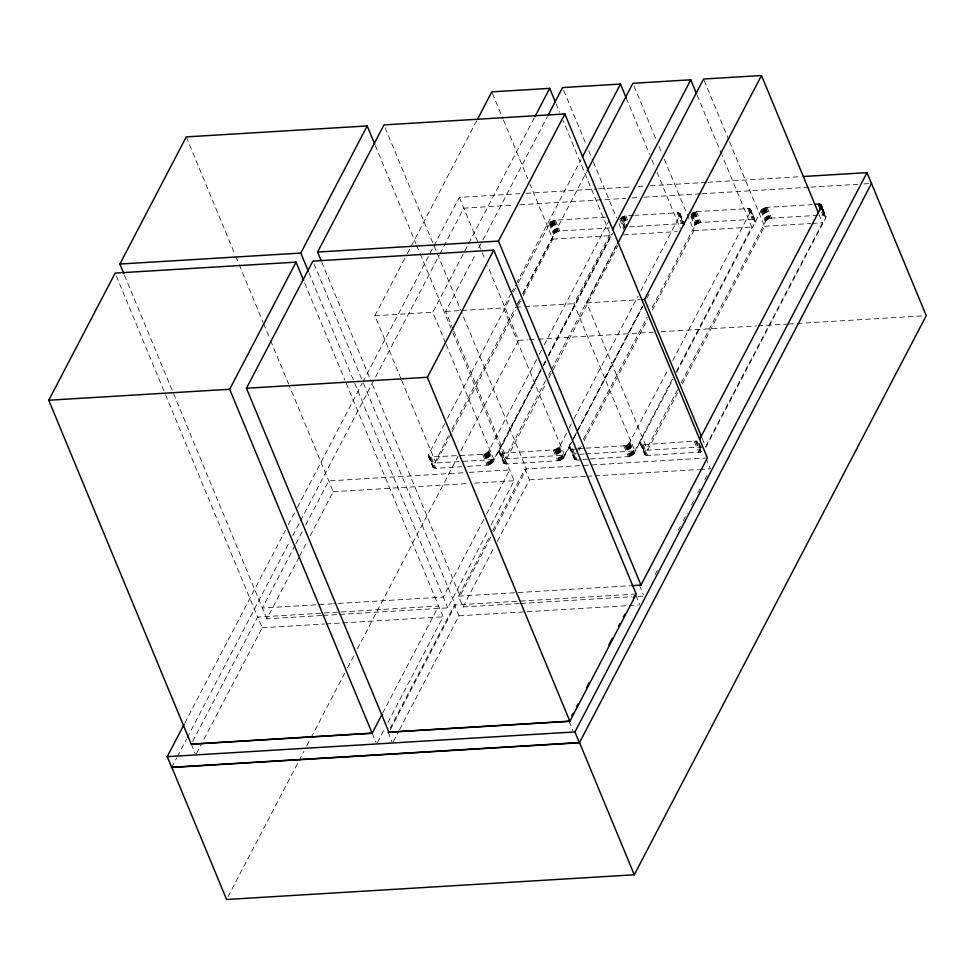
<?xml version="1.0" encoding="UTF-8"?>
<svg xmlns="http://www.w3.org/2000/svg" width="975" height="975" viewBox="0 0 975 975"><rect width="100%" height="100%" fill="white"/><g stroke="black" fill="none" stroke-linecap="round" stroke-linejoin="round"><path stroke-width="0.73" stroke-dasharray="4.88 3.66" d="M536.518 359.641L488.828 450.962L486.891 452.948L482.662 454.399L428.976 457.019L428.525 454.618L444.649 423.723M566.426 433.253L559.406 446.684L555.092 449.78L501.967 453.229L498.883 451.888L542.587 367.075M577.066 448.683C571.374 450.621 566.048 447.744 571.801 442.028M701.366 451.815L696.893 441.005L643.134 444.673L640.733 444.186L639.99 442.979L640.283 441.785L646.011 455.349L647.607 455.483L700.745 452.034L701.976 451.559L697.503 440.749M750.701 209.54L750.616 211.404L755.101 222.215L755.32 220.667L750.701 209.54L748.873 208.553L696.479 211.624L692.25 213.074L696.735 223.884L694.797 225.871L650.618 310.477M705.754 447.598L825.679 217.937L825.91 216.389L822.4 207.955M640.758 290.891L680.331 214.488L679.209 213.074L677.186 212.794L634.944 215.353M401.042 378.848L374.9 315.729L406.587 255.036M407.294 253.683L477.007 120.181M184.836 722.963L285.468 530.242M288.283 524.842L294.621 512.716M297.436 507.329L362.176 383.333M362.883 381.993L433.253 247.223M433.96 245.871L459.298 197.352L519.919 193.684M171.722 767.459L176.731 757.855M177.353 756.673L186.578 738.989M187.2 737.807L290.002 540.942M292.768 535.653L299.849 522.076M300.507 520.833L439.152 255.316M439.847 253.988L463.771 208.163L513.788 205.128M192.636 741.561L257.692 616.968L262.178 627.778L202.776 741.536M295.206 545.135L262.36 608.034L332.292 603.805M295.913 543.794L302.896 530.412M305.687 525.062L328.758 480.894L467.098 472.509M196.475 753.59L202.069 742.877M321.567 615.53L266.833 618.845L298.984 557.286M299.691 555.945L307.369 541.222M310.172 535.872L333.231 491.705L289.209 385.418M445.587 343.078L432.815 312.219L468.024 244.786M468.719 243.433L534.215 118.012M453.204 329.672L445.648 311.439L475.934 253.451M478.749 248.052L482.272 241.312M482.978 239.96L547.06 117.232M453.789 331.073L506.659 458.725L564.574 455.215L503.575 307.929L510.607 294.438M511.314 293.085L515.543 285.005M516.25 283.652L581.039 159.583M447.452 418.36L510.571 297.485M513.374 292.11L515.482 288.088M518.286 282.713L550.582 221.995L555.311 220.179L606.596 217.072M448.427 435.886L432.778 466.976L435.849 468.317L461.492 466.769M451.937 429.171L515.751 306.954M516.457 305.614L519.955 298.898M522.771 293.524L555.055 232.806L559.784 230.99L609.558 227.967M518.078 303.127L520.187 299.081M523.002 293.682L586.389 172.319M541.003 369.147L493.813 459.505L435.898 463.015L451.401 433.339M452.095 431.998L515.482 310.623M518.298 305.224L520.406 301.178M523.222 295.778L552.801 239.143L530.144 184.433M227.979 896.793L298.338 762.072M299.033 760.719L303.956 751.286M306.772 745.899L310.294 739.16M311.001 737.819L344.76 673.152M347.575 667.753L354.62 654.286M357.423 648.899L458.031 456.239M460.846 450.852L518.542 340.372L487.658 265.834M539.321 354.266L541.418 350.232M544.233 344.87L609.448 219.96M585.878 453.923L634.883 450.95L573.885 303.664L611.203 232.184M543.818 363.748L545.22 361.055M548.742 354.315L610.716 235.633L563.075 120.607M543.294 365.735L547.499 357.667M548.194 356.326L612.02 234.11M467.525 466.403L488.365 465.038L492.716 462.601L540.991 370.451M543.794 365.077L545.903 361.043M548.706 355.668L612.519 233.464M545.659 380.567L503.587 461.151L503.502 463.015L506.439 464.039L559.577 460.59L563.891 457.494L573.008 440.03M548.462 375.192L550.57 371.17M551.277 369.817L616.492 244.92M819.012 214.378L822.498 222.8L705.595 446.66L647.68 450.17L586.67 302.884L616.956 244.896M506.659 458.725L546.097 383.199M548.913 377.8L552.435 371.061M553.142 369.72L617.931 245.639M382.639 713.2L438.604 605.999L257.632 617.09L164.58 392.438M483.807 519.443L443.272 597.078L333.816 603.708M486.598 514.093L509.669 469.926L468.622 472.412M377.386 742.621L385.076 727.898M387.879 722.548L443.089 616.809L345.491 381.469M339.812 614.421L447.744 607.888L488.28 530.254M491.083 524.903L514.142 480.736L451.51 329.526M519.297 603.549L463.04 606.962L458.567 596.152L490.011 535.921M492.814 530.571L524.952 468.999L705.863 458.031M390.183 728.167L454.484 605.036L635.395 594.08M390.341 729.58L455.337 605.109L362.286 380.457M490.815 537.164L460.066 596.054L370.5 379.823M493.618 531.814L526.463 468.914L461.321 311.659M463.04 606.962L494.496 546.731M497.287 541.381L529.437 479.81L524.952 468.999M393.266 741.658L398.848 730.945M399.555 729.617L458.957 615.847L454.484 605.036M569.229 427.879L571.338 423.857M574.141 418.482L637.955 296.266M564.574 455.215L570.911 443.077M573.739 437.678L576.554 432.291M577.249 430.938L642.037 306.869M572.496 440.688L576.7 432.632M577.407 431.291L642.622 306.382M646.839 298.326L648.936 294.304M573.702 438.689L577.919 430.633M578.614 429.293L642.44 307.076M576.274 452.839C570.533 458.555 575.859 461.419 581.551 459.493M576.968 451.498L579.784 446.123M583.282 439.408L647.108 317.192M579.089 450.413L581.197 446.367M584.013 440.98L647.4 319.605M652.324 310.16L693.871 230.587L664.243 159.059M586.121 448.134L623.829 445.843L629.021 443.637L667.863 369.878M672.774 360.482L750.616 211.404M634.883 450.95L672.214 379.47M676.443 371.378L751.786 227.077L722.158 155.537M590.594 458.945L628.314 456.653L633.494 454.447L673.043 379.348M676.553 372.633L761.487 209.954L767.069 207.346L812.321 204.604M677.71 389.464L644.755 452.595L644.536 454.143L646.011 455.349M681.22 382.748L765.96 220.764L771.542 218.144L822.827 215.036L825.91 216.389M647.68 450.17L677.954 392.182M682.183 384.089L764.583 226.31L729.129 140.741M655.139 574.58L657.235 570.558M678.198 530.412L680.294 526.39M683.085 521.04L687.277 513.008M691.482 504.977L693.578 500.967M697.771 492.936L699.867 488.926M704.754 479.554L706.851 475.532M633.433 215.438L624.67 216.072L621.672 217.352L626.145 228.162M696.735 223.884L700.964 222.434L752.237 219.314L755.32 220.667M629.155 226.882L681.659 223.604L677.186 212.794M525.988 193.318L597.224 188.992M598.735 188.906L632.08 186.883M638.15 186.517L644.207 186.152M650.276 185.786L706.351 182.386M707.862 182.288L800.317 176.682M519.858 204.762L625.95 198.339M632.019 197.962L638.077 197.596M644.134 197.23L700.221 193.83M701.732 193.745L809.348 187.224M810.859 187.127L857.854 184.275M863.911 183.909L871.492 183.446M552.801 239.143L610.716 235.633M623.561 234.853L677.028 231.611M693.871 230.587L751.786 227.077M764.583 226.31L810.615 223.519M812.102 223.421L822.498 222.8M374.9 315.729L432.815 312.219M445.648 311.439L460.505 310.538M461.992 310.44L503.575 307.929M515.97 307.174L523.392 306.723M524.879 306.637L573.885 303.664M586.67 302.884L640.124 299.654M518.542 340.372L527.633 339.824M529.145 339.727L536.725 339.263M538.237 339.178L653.433 332.195M661.013 331.732L756.49 325.942M758.014 325.857L786.813 324.114M788.324 324.017L795.905 323.554M797.416 323.468L923.215 315.839M578.577 448.585L584.61 448.22M579.942 454.277L584.403 454.009M583.062 459.396L589.095 459.03M333.231 491.705L468.536 483.503M474.618 483.137L514.142 480.736M529.437 479.81L585.683 476.397M587.206 476.312L593.288 475.946M594.811 475.849L698.185 469.584M699.709 469.487L710.348 468.841L706.424 459.383M458.567 596.152L630.35 585.731M323.091 615.444L338.288 614.518M520.808 603.452L631.788 596.724M637.869 596.359L643.951 595.993M262.178 627.778L324.504 624M326.028 623.903L341.226 622.988M342.749 622.891L443.089 616.809M458.957 615.847L627.705 605.621M629.228 605.536L638.345 604.975M822.62 208.638L825.959 217.132M822.437 208.772L825.228 215.536M822.62 209.93L824.862 215.329M825.679 217.937L822.888 211.185L824.423 215.183M822.254 211.027L823.936 215.073M821.706 212.343L822.827 215.036M767.069 207.346L771.542 218.144M765.838 207.517L770.323 218.327M765.217 207.687L769.689 218.498M764.595 207.907L769.068 218.717M763.973 208.163L768.458 218.973M763.388 208.467L767.873 219.277M762.84 208.796L767.313 219.607M762.328 209.162L766.813 219.972M761.877 209.552L766.35 220.362M761.487 209.954L765.96 220.764M760.902 210.783L765.375 221.593M704.145 80.425L728.557 139.34M750.47 209.247L755.369 221.41M750.165 209.003L754.65 219.814M749.799 208.796L754.272 219.607M749.361 208.65L753.846 219.46M748.873 208.553L753.358 219.363M747.764 208.516L752.237 219.314M697.174 95.221L721.573 154.135M696.479 211.624L700.964 222.434M695.26 211.794L699.733 222.605M694.627 211.965L699.112 222.775M694.005 212.184L698.478 222.995M693.396 212.44L697.868 223.251M692.811 212.745L697.283 223.555M692.311 214.793L696.223 224.25M691.287 213.83L695.772 224.64M690.897 214.232L695.37 225.042M690.873 216.413L694.797 225.871M634.03 86.117L656.687 140.814M659.015 146.433L661.915 153.441M680.111 213.817L684.73 224.945M679.88 213.525L684.365 224.335M679.587 213.281L684.231 224.335M679.209 213.074L683.694 223.884M680.038 215.682L683.95 225.14M678.783 212.928L683.256 223.738M678.295 212.83L682.768 223.641M626.279 98.085L649.521 154.196M651.848 159.803L654.749 166.822M657.077 172.429L680.318 228.54M625.901 215.902L627.571 219.948M624.67 216.072L626.352 220.131M624.049 216.243L626.279 221.654M623.415 216.462L627.339 225.92M622.806 216.718L626.73 226.176M622.221 217.023L625.024 223.775M621.16 217.717L625.645 228.528M625.182 228.918L620.709 218.108L624.792 229.32M619.734 219.338L624.207 230.149M563.721 90.37L586.377 145.08M588.705 150.686L592.763 160.509M593.348 161.911L616.59 218.022M618.918 223.628L621.818 230.648M702.11 438.25L705.595 446.66M699.209 443.15L702.012 449.902M696.272 441.224L700.745 452.034M556.103 103.777L559.589 112.198M695.638 441.395L700.123 452.205M694.419 441.565L698.892 452.376M555.311 220.179L559.784 230.99M554.092 220.35L558.565 231.16M553.459 220.521L557.932 231.331M552.837 220.74L557.31 231.55M552.228 220.996L556.701 231.806M551.643 221.301L556.116 232.111M551.082 221.63L555.567 232.44M643.134 444.673L647.607 455.483M550.582 221.995L555.055 232.806M550.119 222.385L554.604 233.196M642.025 444.637L646.498 455.447M549.729 222.788L554.202 233.598M641.099 444.393L645.572 455.203M640.002 442.589L645.206 454.996M549.144 223.616L553.617 234.427M639.99 442.979L644.902 454.752M492.375 93.259L502.832 118.511M503.417 119.913L527.816 178.827M629.996 442.406L634.469 453.217M629.411 443.235L633.896 454.045M629.021 443.637L633.494 454.447M628.558 444.027L633.043 454.837M628.058 444.393L632.531 455.203M627.51 444.722L631.983 455.532M626.913 445.027L631.398 455.837M626.303 445.283L630.788 456.093M625.682 445.502L630.155 456.312M625.06 445.673L629.533 456.483M623.829 445.843L628.314 456.653M639.478 585.183L643.39 594.64M635.956 595.433L639.868 604.89M572.544 448.951L577.029 459.761M571.435 448.914L575.908 459.725M569.692 446.062L575.421 459.627M570.509 448.671L574.994 459.481M569.412 446.867L574.616 459.274M569.4 447.257L574.324 459.03M459.298 197.352L485.331 260.203M559.406 446.684L563.891 457.494M558.833 447.513L563.306 458.323M558.431 447.915L562.916 458.725M557.98 448.305L562.453 459.115M557.468 448.671L561.953 459.481M556.92 449L561.393 459.81M556.335 449.304L560.808 460.115M555.726 449.56L560.198 460.371M555.092 449.78L559.577 460.59M554.47 449.95L558.943 460.761M553.252 450.121L557.724 460.931M385.137 127.713L460.748 310.245M375.314 145.58L416.033 243.872M416.605 245.273L419.518 252.293M420.103 253.695L450.925 328.112M501.967 453.229L506.439 464.039M500.845 453.192L505.33 464.003M499.102 450.34L504.843 463.905M499.931 452.948L504.404 463.759M498.834 451.145L504.038 463.552M498.822 451.535L503.734 463.308M446.172 344.48L493.813 459.505M488.828 450.962L493.301 461.772M488.243 451.791L492.716 462.601M487.853 452.193L492.326 463.003M487.39 452.583L491.875 463.393M486.891 452.948L491.363 463.759M486.33 453.278L490.815 464.088M485.745 453.582L490.23 464.393M485.136 453.838L489.608 464.648M484.514 454.058L488.987 464.868M483.88 454.228L488.365 465.038M482.662 454.399L487.134 465.209M568.998 721.22L572.91 730.677M401.627 380.25L435.898 463.015M431.377 457.519L435.849 468.317M430.268 457.47L434.74 468.28M428.525 454.618L434.253 468.183M429.341 457.226L433.814 468.037M428.244 455.423L433.448 467.829M428.232 455.812L433.144 467.586M321.653 261.885L369.927 378.422M314.011 263.92L361.701 379.056M308.929 272.732L447.744 607.888M304.773 283.189L344.906 380.067M186.262 136.89L235.121 254.841M235.694 256.242L238.607 263.262M239.192 264.664L263.031 322.237M263.616 323.639L270.014 339.081M270.599 340.482L288.624 384.016M388.087 732.188L391.999 741.646M372.218 733.151L376.131 742.609M124.52 275.267L266.833 618.845M116.305 275.901L163.995 391.036M191.307 744.12L195.219 753.578"/><path stroke-width="1.46" d="M382.005 714.407L372.145 733.273L191.234 744.242L48.75 400.237L115.148 273.085L296.059 262.129L303.615 280.373M123.947 273.865L119.876 264.042L186.262 136.89L367.173 125.933L374.741 144.178M372.145 733.273L229.661 389.269L296.059 262.129M308.344 271.33L300.788 253.073L367.173 125.933M246.456 388.257L312.853 261.105L493.764 250.136L636.248 594.141L569.863 721.293L388.952 732.249L246.456 388.257L427.367 377.288L493.764 250.136M321.067 260.483L317.582 252.05L383.967 124.91L564.878 113.941L707.375 457.945L640.977 585.085L631.861 585.646M477.713 118.828L491.79 91.857L549.705 88.347L555.518 102.375M871.492 183.446L579.43 742.743L171.722 767.459L167.237 756.649L184.129 724.303M534.922 116.671L549.705 88.347M547.767 115.891L562.551 87.567L620.466 84.057L626.279 98.085M640.977 585.085L498.493 241.093L564.878 113.941M582.441 156.877L620.466 84.057M587.096 170.966L632.872 83.302L690.787 79.792L696.589 93.819M612.617 229.491L690.787 79.792M617.65 243.555L703.572 79.024L761.487 75.514L818.427 212.977M701.525 436.849L644.585 299.374L761.487 75.514M571.789 715.869L573.19 713.188M576.688 706.497L578.077 703.828M586.475 687.765L589.266 682.402M608.839 644.938L612.324 638.247M618.613 626.194L620.015 623.525M623.513 616.834L624.914 614.153M633.299 598.089L634.688 595.42M579.43 742.743L574.957 731.932L867.007 172.648L803.351 176.499M634.286 874.782L579.528 742.572L171.807 767.288L226.578 899.486L634.286 874.782L926.25 315.656L867.007 172.648M699.599 439.359L821.206 207.127C822.717 203.702 817.123 203.885 815.332 204.421M119.876 264.042L300.788 253.073M317.582 252.05L498.493 241.093M641.611 299.557L644.585 299.374M48.75 400.237L229.661 389.269M191.307 744.12L372.218 733.151M388.087 732.188L568.998 721.22M167.237 756.649L574.957 731.932M821.06 204.969L822.169 207.675M820.755 204.726L821.876 207.419M820.389 204.518L821.498 207.224M819.951 204.372L821.632 208.418M819.463 204.275L821.706 209.674M818.354 204.238L820.584 209.637M427.367 377.288L569.863 721.293"/></g></svg>
